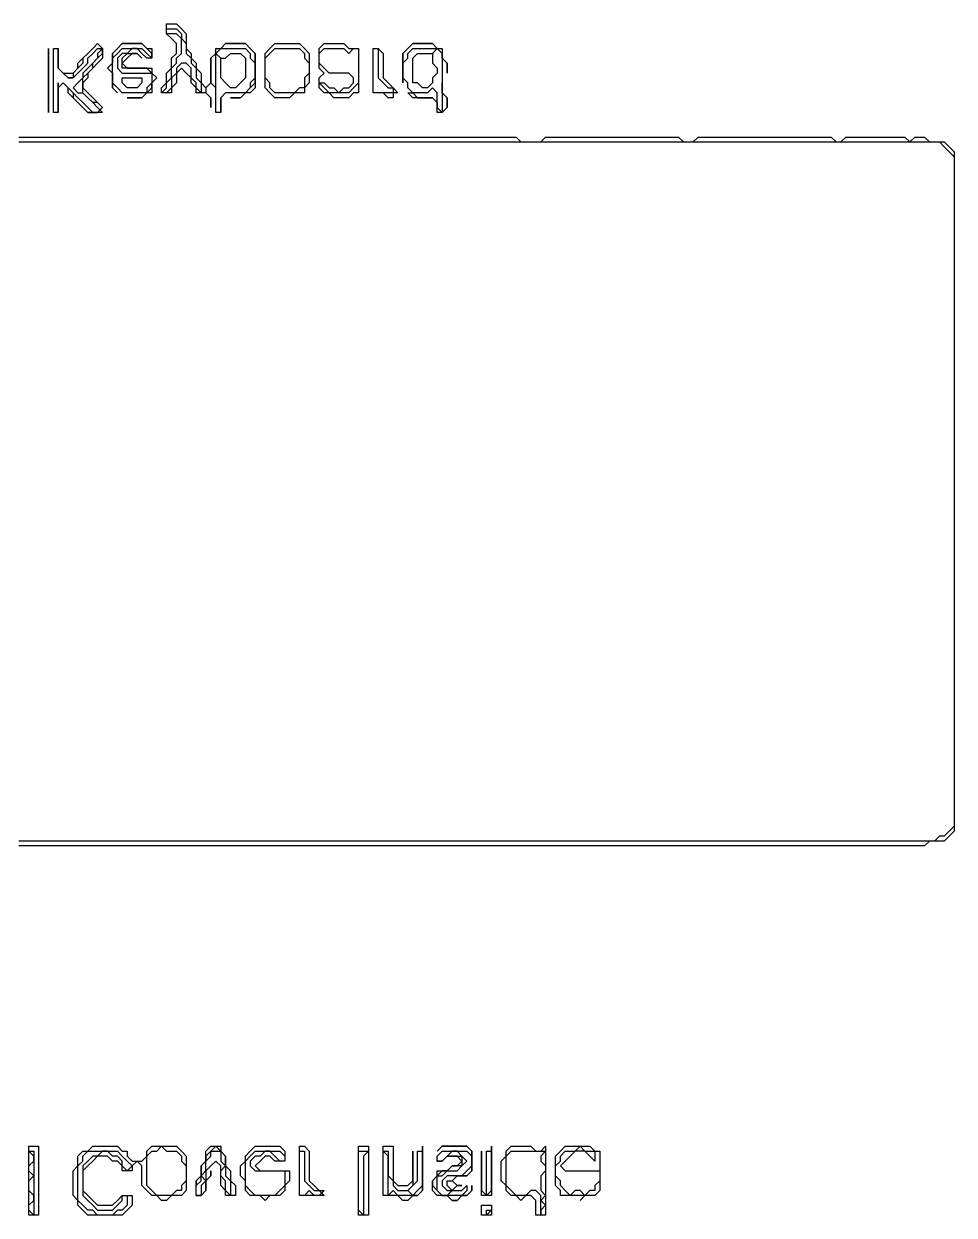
# Model space of a CAD drawing. Header units: metres. Extents: x 111 to 914, y 33 to 638.
# Drawn here: x 301 to 490, y 345 to 587 of the extents above; entities that cross this region are included whole.
import ezdxf

# ---------------------------------------------------------------- set-up
doc = ezdxf.new("R2010")
doc.units = ezdxf.units.M

msp = doc.modelspace()

# ---------------------------------------------------------------- linework, layer by layer
for points in [[(329, 573, 0), (330, 574, 0), (330, 575, 0), (331, 576, 0), (331, 577, 0), (331, 578, 0), (332, 579, 0), (332, 580, 0), (333, 581, 0), (333, 582, 0), (333, 583, 0), (333, 584, 0), (332, 585, 0), (331, 585, 0), (330, 585, 0), (330, 586, 0), (331, 586, 0), (332, 586, 0), (333, 585, 0), (333, 584, 0), (334, 583, 0), (334, 582, 0), (334, 581, 0), (335, 580, 0), (335, 579, 0), (336, 578, 0), (336, 577, 0), (336, 576, 0), (337, 575, 0), (337, 574, 0), (337, 573, 0), (336, 574, 0), (336, 575, 0), (335, 576, 0), (335, 577, 0), (335, 578, 0), (334, 579, 0), (333, 579, 0), (332, 578, 0), (332, 577, 0), (331, 576, 0), (331, 575, 0), (331, 574, 0), (330, 573, 0)], [(307, 569, 0), (307, 570, 0), (307, 571, 0), (307, 572, 0), (307, 573, 0), (307, 574, 0), (307, 575, 0), (307, 576, 0), (307, 577, 0), (307, 578, 0), (307, 579, 0), (307, 580, 0), (307, 581, 0), (307, 582, 0), (308, 582, 0), (308, 581, 0), (308, 580, 0), (308, 579, 0), (308, 578, 0), (309, 577, 0), (310, 576, 0), (311, 576, 0), (312, 577, 0), (313, 578, 0), (314, 579, 0), (314, 580, 0), (315, 581, 0), (316, 582, 0), (317, 582, 0), (316, 581, 0), (316, 580, 0), (315, 579, 0), (314, 578, 0), (313, 577, 0), (313, 576, 0), (312, 575, 0), (311, 574, 0), (312, 573, 0), (313, 573, 0), (314, 572, 0), (315, 571, 0), (316, 570, 0), (317, 569, 0), (316, 569, 0), (315, 569, 0), (314, 570, 0), (313, 571, 0), (312, 572, 0), (311, 573, 0), (310, 574, 0), (309, 575, 0), (308, 574, 0), (308, 573, 0), (308, 572, 0), (308, 571, 0), (308, 570, 0), (308, 569, 0)], [(321, 573, 0), (320, 574, 0), (319, 575, 0), (319, 576, 0), (319, 577, 0), (319, 578, 0), (319, 579, 0), (319, 580, 0), (320, 581, 0), (321, 582, 0), (322, 582, 0), (323, 582, 0), (324, 582, 0), (325, 582, 0), (326, 581, 0), (327, 580, 0), (326, 580, 0), (325, 581, 0), (324, 582, 0), (323, 582, 0), (322, 581, 0), (321, 581, 0), (320, 580, 0), (320, 579, 0), (320, 578, 0), (321, 577, 0), (322, 577, 0), (323, 577, 0), (324, 577, 0), (325, 577, 0), (326, 577, 0), (327, 577, 0), (327, 576, 0), (327, 575, 0), (326, 574, 0), (326, 573, 0), (325, 573, 0), (324, 573, 0), (323, 573, 0), (322, 573, 0)], [(340, 569, 0), (340, 570, 0), (340, 571, 0), (340, 572, 0), (340, 573, 0), (340, 574, 0), (340, 575, 0), (340, 576, 0), (340, 577, 0), (340, 578, 0), (340, 579, 0), (340, 580, 0), (340, 581, 0), (340, 582, 0), (341, 582, 0), (342, 582, 0), (343, 582, 0), (344, 582, 0), (345, 582, 0), (346, 582, 0), (347, 581, 0), (347, 580, 0), (348, 579, 0), (348, 578, 0), (348, 577, 0), (348, 576, 0), (347, 575, 0), (347, 574, 0), (346, 573, 0), (345, 573, 0), (344, 573, 0), (343, 573, 0), (342, 573, 0), (341, 572, 0), (341, 571, 0), (341, 570, 0), (341, 569, 0)], [(352, 573, 0), (351, 574, 0), (351, 575, 0), (350, 576, 0), (350, 577, 0), (350, 578, 0), (350, 579, 0), (350, 580, 0), (351, 581, 0), (352, 582, 0), (353, 582, 0), (354, 582, 0), (355, 582, 0), (356, 582, 0), (357, 582, 0), (358, 581, 0), (358, 580, 0), (359, 579, 0), (359, 578, 0), (359, 577, 0), (358, 576, 0), (358, 575, 0), (358, 574, 0), (357, 574, 0), (356, 573, 0), (355, 573, 0), (354, 573, 0), (353, 573, 0)], [(363, 573, 0), (362, 574, 0), (361, 575, 0), (362, 575, 0), (363, 574, 0), (364, 574, 0), (365, 573, 0), (366, 574, 0), (367, 574, 0), (368, 575, 0), (368, 576, 0), (367, 577, 0), (366, 577, 0), (365, 577, 0), (364, 577, 0), (363, 577, 0), (362, 578, 0), (361, 579, 0), (361, 580, 0), (361, 581, 0), (362, 582, 0), (363, 582, 0), (364, 582, 0), (365, 582, 0), (366, 582, 0), (367, 581, 0), (368, 582, 0), (369, 582, 0), (369, 581, 0), (369, 580, 0), (369, 579, 0), (369, 578, 0), (369, 577, 0), (369, 576, 0), (369, 575, 0), (368, 574, 0), (367, 573, 0), (366, 573, 0), (365, 573, 0), (364, 573, 0)], [(372, 573, 0), (372, 574, 0), (372, 575, 0), (372, 576, 0), (372, 577, 0), (372, 578, 0), (372, 579, 0), (372, 580, 0), (372, 581, 0), (372, 582, 0), (373, 582, 0), (373, 581, 0), (373, 580, 0), (373, 579, 0), (373, 578, 0), (373, 577, 0), (373, 576, 0), (374, 575, 0), (375, 574, 0), (376, 574, 0), (377, 573, 0), (376, 573, 0), (375, 573, 0), (374, 573, 0), (373, 573, 0)], [(385, 569, 0), (385, 570, 0), (385, 571, 0), (385, 572, 0), (385, 573, 0), (384, 574, 0), (383, 573, 0), (382, 573, 0), (381, 573, 0), (380, 573, 0), (379, 574, 0), (379, 575, 0), (378, 576, 0), (378, 577, 0), (378, 578, 0), (378, 579, 0), (379, 580, 0), (379, 581, 0), (380, 582, 0), (381, 582, 0), (382, 582, 0), (383, 582, 0), (384, 582, 0), (385, 582, 0), (386, 582, 0), (386, 581, 0), (386, 580, 0), (386, 579, 0), (386, 578, 0), (386, 577, 0), (386, 576, 0), (386, 575, 0), (386, 574, 0), (386, 573, 0), (386, 572, 0), (386, 571, 0), (386, 570, 0), (386, 569, 0)], [(328, 349, 0), (327, 350, 0), (326, 351, 0), (326, 352, 0), (326, 353, 0), (326, 354, 0), (326, 355, 0), (326, 356, 0), (326, 357, 0), (327, 358, 0), (328, 358, 0), (329, 359, 0), (330, 358, 0), (331, 358, 0), (332, 358, 0), (333, 357, 0), (333, 356, 0), (334, 355, 0), (334, 354, 0), (334, 353, 0), (334, 352, 0), (333, 351, 0), (333, 350, 0), (332, 350, 0), (331, 349, 0), (330, 349, 0), (329, 349, 0)], [(412, 349, 0), (411, 350, 0), (410, 351, 0), (410, 352, 0), (409, 353, 0), (409, 354, 0), (409, 355, 0), (410, 356, 0), (410, 357, 0), (411, 358, 0), (412, 358, 0), (413, 358, 0), (414, 359, 0), (415, 358, 0), (416, 358, 0), (417, 358, 0), (417, 357, 0), (417, 356, 0), (416, 357, 0), (415, 358, 0), (414, 358, 0), (413, 358, 0), (412, 357, 0), (411, 356, 0), (410, 355, 0), (411, 354, 0), (412, 354, 0), (413, 354, 0), (414, 354, 0), (415, 354, 0), (416, 354, 0), (417, 354, 0), (418, 354, 0), (418, 353, 0), (418, 352, 0), (417, 351, 0), (417, 350, 0), (416, 350, 0), (415, 349, 0), (414, 349, 0), (413, 349, 0)], [(303, 345, 0), (302, 346, 0), (302, 347, 0), (303, 348, 0), (303, 349, 0), (302, 350, 0), (302, 351, 0), (302, 352, 0), (303, 353, 0), (302, 354, 0), (302, 355, 0), (303, 356, 0), (303, 357, 0), (302, 358, 0), (303, 358, 0), (303, 357, 0), (303, 356, 0), (303, 355, 0), (303, 354, 0), (303, 353, 0), (303, 352, 0), (303, 351, 0), (303, 350, 0), (303, 349, 0), (303, 348, 0), (303, 347, 0), (303, 346, 0)], [(316, 345, 0), (315, 346, 0), (314, 346, 0), (313, 347, 0), (312, 348, 0), (312, 349, 0), (312, 350, 0), (312, 351, 0), (312, 352, 0), (312, 353, 0), (312, 354, 0), (312, 355, 0), (313, 356, 0), (313, 357, 0), (314, 358, 0), (315, 358, 0), (316, 358, 0), (317, 358, 0), (318, 358, 0), (319, 358, 0), (320, 358, 0), (321, 357, 0), (322, 356, 0), (323, 355, 0), (322, 354, 0), (321, 355, 0), (321, 356, 0), (320, 357, 0), (319, 357, 0), (318, 358, 0), (317, 358, 0), (316, 357, 0), (315, 357, 0), (314, 356, 0), (313, 355, 0), (313, 354, 0), (313, 353, 0), (313, 352, 0), (313, 351, 0), (313, 350, 0), (313, 349, 0), (314, 348, 0), (315, 347, 0), (316, 346, 0), (317, 346, 0), (318, 346, 0), (319, 346, 0), (320, 347, 0), (321, 348, 0), (321, 349, 0), (322, 349, 0), (322, 348, 0), (322, 347, 0), (321, 346, 0), (320, 346, 0), (319, 345, 0), (318, 345, 0), (317, 345, 0)], [(336, 349, 0), (336, 350, 0), (336, 351, 0), (337, 352, 0), (337, 353, 0), (338, 354, 0), (338, 355, 0), (338, 356, 0), (339, 357, 0), (339, 358, 0), (340, 358, 0), (341, 358, 0), (341, 357, 0), (341, 356, 0), (342, 355, 0), (342, 354, 0), (342, 353, 0), (343, 352, 0), (343, 351, 0), (343, 350, 0), (343, 349, 0), (342, 350, 0), (342, 351, 0), (342, 352, 0), (341, 353, 0), (341, 354, 0), (341, 355, 0), (340, 356, 0), (339, 355, 0), (338, 354, 0), (338, 353, 0), (338, 352, 0), (337, 351, 0), (337, 350, 0), (337, 349, 0)], [(348, 349, 0), (347, 350, 0), (346, 351, 0), (346, 352, 0), (346, 353, 0), (346, 354, 0), (346, 355, 0), (346, 356, 0), (347, 357, 0), (348, 358, 0), (349, 358, 0), (350, 358, 0), (351, 358, 0), (352, 358, 0), (353, 358, 0), (354, 357, 0), (354, 356, 0), (353, 356, 0), (352, 357, 0), (351, 358, 0), (350, 358, 0), (349, 357, 0), (348, 357, 0), (347, 356, 0), (347, 355, 0), (348, 354, 0), (349, 354, 0), (350, 354, 0), (351, 354, 0), (352, 354, 0), (353, 354, 0), (354, 354, 0), (354, 353, 0), (354, 352, 0), (354, 351, 0), (353, 350, 0), (352, 349, 0), (351, 349, 0), (350, 349, 0), (349, 349, 0)], [(357, 349, 0), (357, 350, 0), (357, 351, 0), (357, 352, 0), (357, 353, 0), (357, 354, 0), (357, 355, 0), (357, 356, 0), (357, 357, 0), (357, 358, 0), (358, 358, 0), (358, 357, 0), (358, 356, 0), (358, 355, 0), (358, 354, 0), (358, 353, 0), (358, 352, 0), (359, 351, 0), (360, 350, 0), (361, 350, 0), (362, 349, 0), (361, 349, 0), (360, 349, 0), (359, 350, 0), (358, 349, 0)], [(370, 345, 0), (369, 346, 0), (369, 347, 0), (369, 348, 0), (369, 349, 0), (369, 350, 0), (369, 351, 0), (369, 352, 0), (369, 353, 0), (369, 354, 0), (369, 355, 0), (369, 356, 0), (369, 357, 0), (369, 358, 0), (370, 358, 0), (371, 358, 0), (370, 357, 0), (370, 356, 0), (370, 355, 0), (370, 354, 0), (370, 353, 0), (370, 352, 0), (370, 351, 0), (370, 350, 0), (370, 349, 0), (370, 348, 0), (370, 347, 0), (370, 346, 0)], [(375, 349, 0), (375, 350, 0), (375, 351, 0), (375, 352, 0), (375, 353, 0), (375, 354, 0), (375, 355, 0), (375, 356, 0), (375, 357, 0), (374, 358, 0), (375, 358, 0), (375, 357, 0), (375, 356, 0), (375, 355, 0), (375, 354, 0), (375, 353, 0), (376, 352, 0), (376, 351, 0), (377, 350, 0), (378, 350, 0), (379, 350, 0), (380, 351, 0), (381, 352, 0), (381, 353, 0), (381, 354, 0), (381, 355, 0), (381, 356, 0), (381, 357, 0), (381, 358, 0), (382, 358, 0), (382, 357, 0), (382, 356, 0), (382, 355, 0), (382, 354, 0), (382, 353, 0), (382, 352, 0), (382, 351, 0), (381, 350, 0), (380, 349, 0), (379, 349, 0), (378, 349, 0), (377, 349, 0), (376, 350, 0)], [(386, 349, 0), (385, 350, 0), (385, 351, 0), (385, 352, 0), (385, 353, 0), (386, 353, 0), (387, 354, 0), (388, 354, 0), (389, 354, 0), (390, 355, 0), (391, 356, 0), (390, 357, 0), (389, 358, 0), (388, 358, 0), (387, 357, 0), (386, 356, 0), (385, 356, 0), (385, 357, 0), (386, 358, 0), (387, 358, 0), (388, 358, 0), (389, 358, 0), (390, 358, 0), (391, 358, 0), (392, 357, 0), (392, 356, 0), (392, 355, 0), (391, 354, 0), (390, 353, 0), (389, 353, 0), (388, 353, 0), (387, 353, 0), (386, 352, 0), (386, 351, 0), (387, 350, 0), (388, 350, 0), (389, 350, 0), (390, 350, 0), (391, 351, 0), (391, 350, 0), (390, 349, 0), (389, 349, 0), (388, 349, 0), (387, 349, 0)], [(395, 349, 0), (395, 350, 0), (395, 351, 0), (395, 352, 0), (395, 353, 0), (395, 354, 0), (395, 355, 0), (395, 356, 0), (395, 357, 0), (395, 358, 0), (396, 358, 0), (396, 357, 0), (396, 356, 0), (396, 355, 0), (396, 354, 0), (396, 353, 0), (396, 352, 0), (396, 351, 0), (396, 350, 0), (396, 349, 0)], [(406, 345, 0), (406, 346, 0), (406, 347, 0), (406, 348, 0), (406, 349, 0), (405, 350, 0), (404, 350, 0), (403, 349, 0), (402, 349, 0), (401, 349, 0), (400, 350, 0), (399, 351, 0), (399, 352, 0), (399, 353, 0), (399, 354, 0), (399, 355, 0), (399, 356, 0), (399, 357, 0), (400, 358, 0), (401, 358, 0), (402, 358, 0), (403, 358, 0), (404, 358, 0), (405, 358, 0), (406, 358, 0), (407, 358, 0), (406, 357, 0), (406, 356, 0), (407, 355, 0), (407, 354, 0), (406, 353, 0), (406, 352, 0), (406, 351, 0), (406, 350, 0), (407, 349, 0), (406, 348, 0), (407, 347, 0), (406, 346, 0)], [(395, 345, 0), (395, 346, 0), (396, 346, 0)]]:
    msp.add_polyline3d(points, close=True)
msp.add_polyline3d([(300, 563, 0), (301, 563, 0), (302, 563, 0), (303, 563, 0), (304, 563, 0), (305, 563, 0), (306, 563, 0), (307, 563, 0), (308, 563, 0), (309, 563, 0), (310, 563, 0), (311, 563, 0), (312, 563, 0), (313, 563, 0), (314, 563, 0), (315, 563, 0), (316, 563, 0), (317, 563, 0), (318, 563, 0), (319, 563, 0), (320, 563, 0), (321, 563, 0), (322, 563, 0), (323, 563, 0), (324, 563, 0), (325, 563, 0), (326, 563, 0), (327, 563, 0), (328, 563, 0), (329, 563, 0), (330, 563, 0), (331, 563, 0), (332, 563, 0), (333, 563, 0), (334, 563, 0), (335, 563, 0), (336, 563, 0), (337, 563, 0), (338, 563, 0), (339, 563, 0), (340, 563, 0), (341, 563, 0), (342, 563, 0), (343, 563, 0), (344, 563, 0), (345, 563, 0), (346, 563, 0), (347, 563, 0), (348, 563, 0), (349, 563, 0), (350, 563, 0), (351, 563, 0), (352, 563, 0), (353, 563, 0), (354, 563, 0), (355, 563, 0), (356, 563, 0), (357, 563, 0), (358, 563, 0), (359, 563, 0), (360, 563, 0), (361, 563, 0), (362, 563, 0), (363, 563, 0), (364, 563, 0), (365, 563, 0), (366, 563, 0), (367, 563, 0), (368, 563, 0), (369, 563, 0), (370, 563, 0), (371, 563, 0), (372, 563, 0), (373, 563, 0), (374, 563, 0), (375, 563, 0), (376, 563, 0), (377, 563, 0), (378, 563, 0), (379, 563, 0), (380, 563, 0), (381, 563, 0), (382, 563, 0), (383, 563, 0), (384, 563, 0), (385, 563, 0), (386, 563, 0), (387, 563, 0), (388, 563, 0), (389, 563, 0), (390, 563, 0), (391, 563, 0), (392, 563, 0), (393, 563, 0), (394, 563, 0), (395, 563, 0), (396, 563, 0), (397, 563, 0), (398, 563, 0), (399, 563, 0), (400, 563, 0), (401, 563, 0), (402, 563, 0), (403, 563, 0), (404, 563, 0), (405, 563, 0), (406, 563, 0), (407, 563, 0), (408, 563, 0), (409, 563, 0), (410, 563, 0), (411, 563, 0), (412, 563, 0), (413, 563, 0), (414, 563, 0), (415, 563, 0), (416, 563, 0), (417, 563, 0), (418, 563, 0), (419, 563, 0), (420, 563, 0), (421, 563, 0), (422, 563, 0), (423, 563, 0), (424, 563, 0), (425, 563, 0), (426, 563, 0), (427, 563, 0), (428, 563, 0), (429, 563, 0), (430, 563, 0), (431, 563, 0), (432, 563, 0), (433, 563, 0), (434, 563, 0), (435, 563, 0), (436, 563, 0), (437, 563, 0), (438, 563, 0), (439, 563, 0), (440, 563, 0), (441, 563, 0), (442, 563, 0), (443, 563, 0), (444, 563, 0), (445, 563, 0), (446, 563, 0), (447, 563, 0), (448, 563, 0), (449, 563, 0), (450, 563, 0), (451, 563, 0), (452, 563, 0), (453, 563, 0), (454, 563, 0), (455, 563, 0), (456, 563, 0), (457, 563, 0), (458, 563, 0), (459, 563, 0), (460, 563, 0), (461, 563, 0), (462, 563, 0), (463, 563, 0), (464, 563, 0), (465, 563, 0), (466, 563, 0), (467, 563, 0), (468, 563, 0), (469, 563, 0), (470, 563, 0), (471, 563, 0), (472, 563, 0), (473, 563, 0), (474, 563, 0), (475, 563, 0), (476, 563, 0), (477, 563, 0), (478, 563, 0), (479, 563, 0), (480, 563, 0), (481, 563, 0), (482, 563, 0), (483, 563, 0), (484, 563, 0), (485, 563, 0), (486, 563, 0), (487, 563, 0), (488, 562, 0), (489, 561, 0), (490, 560, 0), (490, 559, 0), (490, 558, 0), (490, 557, 0), (490, 556, 0), (490, 555, 0), (490, 554, 0), (490, 553, 0), (490, 552, 0), (490, 551, 0), (490, 550, 0), (490, 549, 0), (490, 548, 0), (490, 547, 0), (490, 546, 0), (490, 545, 0), (490, 544, 0), (490, 543, 0), (490, 542, 0), (490, 541, 0), (490, 540, 0), (490, 539, 0), (490, 538, 0), (490, 537, 0), (490, 536, 0), (490, 535, 0), (490, 534, 0), (490, 533, 0), (490, 532, 0), (490, 531, 0), (490, 530, 0), (490, 529, 0), (490, 528, 0), (490, 527, 0), (490, 526, 0), (490, 525, 0), (490, 524, 0), (490, 523, 0), (490, 522, 0), (490, 521, 0), (490, 520, 0), (490, 519, 0), (490, 518, 0), (490, 517, 0), (490, 516, 0), (490, 515, 0), (490, 514, 0), (490, 513, 0), (490, 512, 0), (490, 511, 0), (490, 510, 0), (490, 509, 0), (490, 508, 0), (490, 507, 0), (490, 506, 0), (490, 505, 0), (490, 504, 0), (490, 503, 0), (490, 502, 0), (490, 501, 0), (490, 500, 0), (490, 499, 0), (490, 498, 0), (490, 497, 0), (490, 496, 0), (490, 495, 0), (490, 494, 0), (490, 493, 0), (490, 492, 0), (490, 491, 0), (490, 490, 0), (490, 489, 0), (490, 488, 0), (490, 487, 0), (490, 486, 0), (490, 485, 0), (490, 484, 0), (490, 483, 0), (490, 482, 0), (490, 481, 0), (490, 480, 0), (490, 479, 0), (490, 478, 0), (490, 477, 0), (490, 476, 0), (490, 475, 0), (490, 474, 0), (490, 473, 0), (490, 472, 0), (490, 471, 0), (490, 470, 0), (490, 469, 0), (490, 468, 0), (490, 467, 0), (490, 466, 0), (490, 465, 0), (490, 464, 0), (490, 463, 0), (490, 462, 0), (490, 461, 0), (490, 460, 0), (490, 459, 0), (490, 458, 0), (490, 457, 0), (490, 456, 0), (490, 455, 0), (490, 454, 0), (490, 453, 0), (490, 452, 0), (490, 451, 0), (490, 450, 0), (490, 449, 0), (490, 448, 0), (490, 447, 0), (490, 446, 0), (490, 445, 0), (490, 444, 0), (490, 443, 0), (490, 442, 0), (490, 441, 0), (490, 440, 0), (490, 439, 0), (490, 438, 0), (490, 437, 0), (490, 436, 0), (490, 435, 0), (490, 434, 0), (490, 433, 0), (490, 432, 0), (490, 431, 0), (490, 430, 0), (490, 429, 0), (490, 428, 0), (490, 427, 0), (490, 426, 0), (490, 425, 0), (490, 424, 0), (489, 423, 0), (488, 422, 0), (487, 422, 0), (486, 421, 0), (485, 421, 0), (484, 421, 0), (483, 421, 0), (482, 421, 0), (481, 421, 0), (480, 421, 0), (479, 421, 0), (478, 421, 0), (477, 421, 0), (476, 421, 0), (475, 421, 0), (474, 421, 0), (473, 421, 0), (472, 421, 0), (471, 421, 0), (470, 421, 0), (469, 421, 0), (468, 421, 0), (467, 421, 0), (466, 421, 0), (465, 421, 0), (464, 421, 0), (463, 421, 0), (462, 421, 0), (461, 421, 0), (460, 421, 0), (459, 421, 0), (458, 421, 0), (457, 421, 0), (456, 421, 0), (455, 421, 0), (454, 421, 0), (453, 421, 0), (452, 421, 0), (451, 421, 0), (450, 421, 0), (449, 421, 0), (448, 421, 0), (447, 421, 0), (446, 421, 0), (445, 421, 0), (444, 421, 0), (443, 421, 0), (442, 421, 0), (441, 421, 0), (440, 421, 0), (439, 421, 0), (438, 421, 0), (437, 421, 0), (436, 421, 0), (435, 421, 0), (434, 421, 0), (433, 421, 0), (432, 421, 0), (431, 421, 0), (430, 421, 0), (429, 421, 0), (428, 421, 0), (427, 421, 0), (426, 421, 0), (425, 421, 0), (424, 421, 0), (423, 421, 0), (422, 421, 0), (421, 421, 0), (420, 421, 0), (419, 421, 0), (418, 421, 0), (417, 421, 0), (416, 421, 0), (415, 421, 0), (414, 421, 0), (413, 421, 0), (412, 421, 0), (411, 421, 0), (410, 421, 0), (409, 421, 0), (408, 421, 0), (407, 421, 0), (406, 421, 0), (405, 421, 0), (404, 421, 0), (403, 421, 0), (402, 421, 0), (401, 421, 0), (400, 421, 0), (399, 421, 0), (398, 421, 0), (397, 421, 0), (396, 421, 0), (395, 421, 0), (394, 421, 0), (393, 421, 0), (392, 421, 0), (391, 421, 0), (390, 421, 0), (389, 421, 0), (388, 421, 0), (387, 421, 0), (386, 421, 0), (385, 421, 0), (384, 421, 0), (383, 421, 0), (382, 421, 0), (381, 421, 0), (380, 421, 0), (379, 421, 0), (378, 421, 0), (377, 421, 0), (376, 421, 0), (375, 421, 0), (374, 421, 0), (373, 421, 0), (372, 421, 0), (371, 421, 0), (370, 421, 0), (369, 421, 0), (368, 421, 0), (367, 421, 0), (366, 421, 0), (365, 421, 0), (364, 421, 0), (363, 421, 0), (362, 421, 0), (361, 421, 0), (360, 421, 0), (359, 421, 0), (358, 421, 0), (357, 421, 0), (356, 421, 0), (355, 421, 0), (354, 421, 0), (353, 421, 0), (352, 421, 0), (351, 421, 0), (350, 421, 0), (349, 421, 0), (348, 421, 0), (347, 421, 0), (346, 421, 0), (345, 421, 0), (344, 421, 0), (343, 421, 0), (342, 421, 0), (341, 421, 0), (340, 421, 0), (339, 421, 0), (338, 421, 0), (337, 421, 0), (336, 421, 0), (335, 421, 0), (334, 421, 0), (333, 421, 0), (332, 421, 0), (331, 421, 0), (330, 421, 0), (329, 421, 0), (328, 421, 0), (327, 421, 0), (326, 421, 0), (325, 421, 0), (324, 421, 0), (323, 421, 0), (322, 421, 0), (321, 421, 0), (320, 421, 0), (319, 421, 0), (318, 421, 0), (317, 421, 0), (316, 421, 0), (315, 421, 0), (314, 421, 0), (313, 421, 0), (312, 421, 0), (311, 421, 0), (310, 421, 0), (309, 421, 0), (308, 421, 0), (307, 421, 0), (306, 421, 0), (305, 421, 0), (304, 421, 0), (303, 421, 0), (302, 421, 0), (301, 421, 0), (300, 421, 0)])
at = {"layer": '1'}
for points in [[(339, 570, 0), (339, 571, 0), (339, 572, 0), (338, 573, 0), (337, 573, 0), (336, 573, 0), (336, 574, 0), (335, 575, 0), (335, 576, 0), (334, 577, 0), (333, 578, 0), (332, 577, 0), (332, 576, 0), (332, 575, 0), (331, 574, 0), (331, 573, 0), (330, 573, 0), (329, 573, 0), (329, 574, 0), (330, 575, 0), (330, 576, 0), (330, 577, 0), (331, 578, 0), (331, 579, 0), (331, 580, 0), (332, 581, 0), (332, 582, 0), (332, 583, 0), (331, 584, 0), (330, 585, 0), (330, 586, 0), (330, 587, 0), (331, 587, 0), (332, 587, 0), (333, 586, 0), (334, 585, 0), (334, 584, 0), (334, 583, 0), (334, 582, 0), (335, 581, 0), (335, 580, 0), (336, 579, 0), (336, 578, 0), (337, 577, 0), (337, 576, 0), (337, 575, 0), (338, 574, 0), (339, 575, 0), (339, 576, 0), (339, 577, 0), (339, 578, 0), (339, 579, 0), (339, 580, 0), (340, 581, 0), (340, 582, 0), (341, 582, 0), (342, 583, 0), (343, 583, 0), (344, 583, 0), (345, 583, 0), (346, 583, 0), (347, 582, 0), (348, 581, 0), (348, 580, 0), (348, 579, 0), (348, 578, 0), (348, 577, 0), (348, 576, 0), (348, 575, 0), (348, 574, 0), (347, 573, 0), (346, 573, 0), (345, 572, 0), (344, 572, 0), (343, 572, 0), (344, 572, 0), (345, 572, 0), (346, 573, 0), (347, 574, 0), (348, 575, 0), (348, 576, 0), (348, 577, 0), (348, 578, 0), (348, 579, 0), (348, 580, 0), (348, 581, 0), (347, 582, 0), (346, 583, 0), (345, 583, 0), (344, 583, 0), (343, 583, 0), (342, 583, 0), (341, 582, 0), (340, 581, 0), (341, 580, 0), (342, 580, 0), (343, 581, 0), (344, 581, 0), (345, 581, 0), (346, 580, 0), (346, 579, 0), (346, 578, 0), (346, 577, 0), (346, 576, 0), (345, 575, 0), (344, 574, 0), (343, 574, 0), (342, 575, 0), (341, 576, 0), (341, 577, 0), (341, 578, 0), (341, 579, 0), (341, 580, 0), (340, 581, 0), (339, 580, 0), (339, 579, 0), (339, 578, 0), (339, 577, 0), (339, 576, 0), (339, 575, 0), (340, 574, 0), (339, 575, 0), (338, 574, 0), (338, 573, 0), (339, 572, 0), (339, 571, 0)], [(306, 569, 0), (306, 570, 0), (306, 571, 0), (306, 572, 0), (306, 573, 0), (306, 574, 0), (306, 575, 0), (306, 576, 0), (306, 577, 0), (306, 578, 0), (306, 579, 0), (306, 580, 0), (306, 581, 0), (306, 582, 0), (306, 581, 0), (306, 580, 0), (306, 579, 0), (306, 578, 0), (306, 577, 0), (306, 576, 0), (306, 575, 0), (306, 574, 0), (306, 573, 0), (306, 572, 0), (306, 571, 0), (306, 570, 0)], [(314, 569, 0), (313, 570, 0), (312, 571, 0), (311, 572, 0), (310, 573, 0), (310, 574, 0), (311, 573, 0), (311, 572, 0), (312, 571, 0), (313, 570, 0), (314, 569, 0), (315, 569, 0), (316, 569, 0), (317, 570, 0), (316, 571, 0), (315, 571, 0), (314, 572, 0), (313, 573, 0), (313, 574, 0), (313, 575, 0), (313, 576, 0), (314, 577, 0), (315, 578, 0), (315, 579, 0), (316, 580, 0), (317, 581, 0), (317, 582, 0), (316, 583, 0), (315, 582, 0), (314, 581, 0), (313, 580, 0), (313, 579, 0), (312, 578, 0), (311, 577, 0), (311, 576, 0), (310, 576, 0), (309, 577, 0), (308, 578, 0), (308, 579, 0), (308, 580, 0), (308, 581, 0), (308, 582, 0), (308, 581, 0), (308, 580, 0), (308, 579, 0), (308, 578, 0), (309, 577, 0), (310, 577, 0), (311, 577, 0), (312, 578, 0), (312, 579, 0), (313, 580, 0), (314, 581, 0), (315, 582, 0), (316, 583, 0), (317, 582, 0), (317, 581, 0), (317, 580, 0), (316, 579, 0), (315, 578, 0), (314, 577, 0), (314, 576, 0), (313, 575, 0), (313, 574, 0), (314, 573, 0), (315, 572, 0), (316, 571, 0), (317, 570, 0), (316, 569, 0), (315, 569, 0)], [(320, 573, 0), (319, 574, 0), (319, 575, 0), (319, 576, 0), (319, 577, 0), (318, 578, 0), (319, 579, 0), (319, 580, 0), (319, 581, 0), (320, 582, 0), (321, 583, 0), (322, 583, 0), (323, 583, 0), (324, 583, 0), (325, 583, 0), (326, 582, 0), (327, 582, 0), (327, 581, 0), (327, 580, 0), (327, 581, 0), (326, 582, 0), (325, 583, 0), (324, 583, 0), (323, 583, 0), (322, 583, 0), (321, 583, 0), (320, 582, 0), (319, 581, 0), (319, 580, 0), (319, 579, 0), (318, 578, 0), (319, 577, 0), (319, 576, 0), (319, 575, 0), (319, 574, 0)], [(322, 572, 0), (323, 572, 0), (324, 572, 0), (325, 572, 0), (326, 573, 0), (327, 574, 0), (327, 575, 0), (328, 576, 0), (327, 577, 0), (326, 578, 0), (325, 578, 0), (324, 578, 0), (323, 578, 0), (322, 578, 0), (321, 578, 0), (321, 579, 0), (321, 580, 0), (322, 581, 0), (323, 581, 0), (324, 581, 0), (325, 580, 0), (324, 581, 0), (323, 581, 0), (322, 580, 0), (321, 579, 0), (322, 578, 0), (323, 578, 0), (324, 578, 0), (325, 578, 0), (326, 578, 0), (327, 578, 0), (327, 577, 0), (328, 576, 0), (327, 575, 0), (327, 574, 0), (327, 573, 0), (326, 573, 0), (325, 572, 0), (324, 572, 0), (323, 572, 0)], [(352, 572, 0), (351, 573, 0), (350, 574, 0), (350, 575, 0), (350, 576, 0), (350, 577, 0), (350, 578, 0), (350, 579, 0), (350, 580, 0), (350, 581, 0), (351, 582, 0), (352, 583, 0), (353, 583, 0), (354, 583, 0), (355, 583, 0), (356, 583, 0), (357, 583, 0), (358, 582, 0), (359, 581, 0), (359, 580, 0), (359, 579, 0), (359, 578, 0), (359, 577, 0), (359, 576, 0), (359, 575, 0), (358, 574, 0), (358, 573, 0), (357, 573, 0), (356, 573, 0), (355, 572, 0), (354, 572, 0), (353, 572, 0)], [(364, 572, 0), (363, 573, 0), (362, 573, 0), (361, 574, 0), (361, 575, 0), (361, 576, 0), (362, 577, 0), (361, 578, 0), (361, 579, 0), (361, 580, 0), (361, 581, 0), (361, 582, 0), (362, 583, 0), (363, 583, 0), (364, 583, 0), (365, 583, 0), (366, 583, 0), (367, 582, 0), (368, 582, 0), (369, 582, 0), (369, 581, 0), (369, 580, 0), (369, 579, 0), (369, 578, 0), (369, 577, 0), (369, 576, 0), (369, 575, 0), (369, 574, 0), (369, 573, 0), (368, 573, 0), (367, 572, 0), (366, 572, 0), (365, 572, 0)], [(375, 572, 0), (374, 573, 0), (373, 573, 0), (372, 573, 0), (372, 574, 0), (372, 575, 0), (372, 576, 0), (372, 577, 0), (372, 578, 0), (372, 579, 0), (372, 580, 0), (372, 581, 0), (372, 582, 0), (373, 582, 0), (374, 581, 0), (374, 580, 0), (374, 579, 0), (374, 578, 0), (374, 577, 0), (374, 576, 0), (375, 575, 0), (376, 574, 0), (376, 573, 0), (376, 572, 0)], [(382, 574, 0), (381, 575, 0), (380, 575, 0), (380, 576, 0), (380, 577, 0), (380, 578, 0), (380, 579, 0), (380, 580, 0), (381, 581, 0), (382, 581, 0), (383, 581, 0), (384, 581, 0), (385, 582, 0), (384, 583, 0), (383, 583, 0), (382, 583, 0), (381, 583, 0), (380, 583, 0), (379, 582, 0), (378, 581, 0), (378, 580, 0), (378, 579, 0), (378, 578, 0), (378, 577, 0), (378, 576, 0), (378, 575, 0), (378, 576, 0), (378, 577, 0), (378, 578, 0), (378, 579, 0), (378, 580, 0), (378, 581, 0), (379, 582, 0), (380, 583, 0), (381, 583, 0), (382, 583, 0), (383, 583, 0), (384, 583, 0), (385, 582, 0), (386, 582, 0), (386, 581, 0), (386, 580, 0), (387, 579, 0), (387, 578, 0), (387, 577, 0), (387, 578, 0), (387, 579, 0), (386, 580, 0), (386, 581, 0), (385, 582, 0), (384, 581, 0), (384, 580, 0), (384, 579, 0), (385, 578, 0), (385, 577, 0), (384, 576, 0), (384, 575, 0), (383, 574, 0)], [(322, 574, 0), (321, 575, 0), (321, 576, 0), (322, 576, 0), (323, 576, 0), (324, 576, 0), (325, 576, 0), (325, 575, 0), (324, 574, 0), (323, 574, 0)], [(308, 569, 0), (308, 570, 0), (308, 571, 0), (308, 572, 0), (308, 573, 0), (308, 574, 0), (308, 575, 0), (308, 574, 0), (308, 573, 0), (308, 572, 0), (308, 571, 0), (308, 570, 0)], [(385, 569, 0), (385, 570, 0), (385, 571, 0), (384, 572, 0), (383, 572, 0), (382, 572, 0), (381, 572, 0), (380, 572, 0), (379, 573, 0), (380, 573, 0), (381, 572, 0), (382, 572, 0), (383, 572, 0), (384, 572, 0), (385, 571, 0), (385, 570, 0), (386, 569, 0), (387, 570, 0), (387, 571, 0), (387, 572, 0), (386, 573, 0), (386, 574, 0), (386, 575, 0), (386, 574, 0), (386, 573, 0), (387, 572, 0), (387, 571, 0), (387, 570, 0), (386, 569, 0)], [(341, 569, 0), (341, 570, 0), (341, 571, 0), (341, 572, 0), (341, 571, 0), (341, 570, 0)], [(302, 345, 0), (302, 346, 0), (302, 347, 0), (302, 348, 0), (302, 349, 0), (302, 350, 0), (302, 351, 0), (302, 352, 0), (302, 353, 0), (302, 354, 0), (302, 355, 0), (302, 356, 0), (302, 357, 0), (302, 358, 0), (302, 359, 0), (303, 359, 0), (304, 359, 0), (304, 358, 0), (304, 357, 0), (304, 356, 0), (304, 355, 0), (304, 354, 0), (304, 353, 0), (304, 352, 0), (304, 351, 0), (304, 350, 0), (304, 349, 0), (304, 348, 0), (304, 347, 0), (304, 346, 0), (304, 345, 0), (303, 345, 0)], [(314, 345, 0), (313, 346, 0), (312, 347, 0), (312, 348, 0), (311, 349, 0), (311, 350, 0), (311, 351, 0), (311, 352, 0), (311, 353, 0), (311, 354, 0), (312, 355, 0), (312, 356, 0), (312, 357, 0), (313, 358, 0), (314, 358, 0), (315, 359, 0), (316, 359, 0), (317, 359, 0), (318, 359, 0), (319, 359, 0), (320, 359, 0), (321, 358, 0), (322, 358, 0), (322, 357, 0), (323, 356, 0), (324, 356, 0), (325, 356, 0), (326, 357, 0), (326, 358, 0), (327, 359, 0), (328, 359, 0), (329, 359, 0), (330, 359, 0), (331, 359, 0), (332, 359, 0), (333, 358, 0), (334, 357, 0), (334, 356, 0), (334, 355, 0), (334, 354, 0), (334, 353, 0), (334, 352, 0), (334, 351, 0), (334, 350, 0), (333, 349, 0), (332, 349, 0), (331, 349, 0), (330, 348, 0), (329, 348, 0), (328, 349, 0), (327, 349, 0), (326, 350, 0), (325, 351, 0), (325, 352, 0), (325, 353, 0), (325, 354, 0), (325, 355, 0), (324, 356, 0), (323, 355, 0), (323, 354, 0), (322, 354, 0), (321, 354, 0), (321, 355, 0), (320, 356, 0), (319, 356, 0), (318, 357, 0), (317, 357, 0), (316, 357, 0), (315, 356, 0), (314, 355, 0), (313, 354, 0), (313, 353, 0), (313, 352, 0), (313, 351, 0), (313, 350, 0), (314, 349, 0), (315, 348, 0), (316, 347, 0), (317, 347, 0), (318, 347, 0), (319, 347, 0), (320, 348, 0), (321, 349, 0), (322, 349, 0), (323, 349, 0), (323, 348, 0), (323, 347, 0), (322, 346, 0), (321, 345, 0), (320, 345, 0), (319, 345, 0), (318, 345, 0), (317, 345, 0), (316, 345, 0), (315, 345, 0)], [(336, 349, 0), (337, 349, 0), (338, 350, 0), (338, 351, 0), (338, 352, 0), (337, 353, 0), (336, 352, 0), (336, 351, 0), (336, 352, 0), (337, 353, 0), (337, 354, 0), (337, 355, 0), (338, 356, 0), (338, 357, 0), (338, 358, 0), (339, 359, 0), (340, 359, 0), (341, 359, 0), (341, 358, 0), (342, 357, 0), (342, 356, 0), (342, 355, 0), (343, 354, 0), (343, 353, 0), (343, 352, 0), (344, 351, 0), (344, 350, 0), (344, 349, 0), (343, 349, 0), (342, 349, 0), (342, 350, 0), (341, 351, 0), (341, 352, 0), (341, 353, 0), (341, 354, 0), (342, 355, 0), (342, 356, 0), (342, 357, 0), (341, 358, 0), (340, 359, 0), (339, 358, 0), (338, 357, 0), (338, 356, 0), (337, 355, 0), (337, 354, 0), (337, 353, 0), (338, 352, 0), (339, 353, 0), (339, 354, 0), (339, 353, 0), (338, 352, 0), (338, 351, 0), (338, 350, 0), (337, 349, 0)], [(350, 348, 0), (349, 349, 0), (348, 349, 0), (347, 349, 0), (346, 350, 0), (346, 351, 0), (346, 352, 0), (345, 353, 0), (345, 354, 0), (345, 355, 0), (346, 356, 0), (346, 357, 0), (347, 358, 0), (348, 359, 0), (349, 359, 0), (350, 359, 0), (351, 359, 0), (352, 359, 0), (353, 359, 0), (354, 358, 0), (354, 357, 0), (354, 356, 0), (353, 356, 0), (352, 356, 0), (351, 357, 0), (350, 357, 0), (349, 356, 0), (348, 355, 0), (349, 354, 0), (350, 354, 0), (351, 354, 0), (352, 354, 0), (353, 354, 0), (354, 354, 0), (355, 354, 0), (355, 353, 0), (355, 352, 0), (354, 351, 0), (354, 350, 0), (353, 349, 0), (352, 349, 0), (351, 349, 0)], [(357, 349, 0), (357, 350, 0), (357, 351, 0), (357, 352, 0), (357, 353, 0), (357, 354, 0), (357, 355, 0), (357, 356, 0), (357, 357, 0), (357, 358, 0), (357, 359, 0), (358, 359, 0), (359, 358, 0), (359, 357, 0), (359, 356, 0), (359, 355, 0), (359, 354, 0), (359, 353, 0), (359, 352, 0), (360, 351, 0), (361, 350, 0), (362, 350, 0), (361, 349, 0), (360, 349, 0), (359, 349, 0), (358, 349, 0)], [(369, 345, 0), (369, 346, 0), (369, 347, 0), (369, 348, 0), (369, 349, 0), (369, 350, 0), (369, 351, 0), (369, 352, 0), (369, 353, 0), (369, 354, 0), (369, 355, 0), (369, 356, 0), (369, 357, 0), (369, 358, 0), (369, 359, 0), (370, 359, 0), (371, 359, 0), (371, 358, 0), (371, 357, 0), (371, 356, 0), (371, 355, 0), (371, 354, 0), (371, 353, 0), (371, 352, 0), (371, 351, 0), (371, 350, 0), (371, 349, 0), (371, 348, 0), (371, 347, 0), (371, 346, 0), (371, 345, 0), (370, 345, 0)], [(378, 348, 0), (377, 349, 0), (376, 349, 0), (375, 349, 0), (374, 349, 0), (374, 350, 0), (374, 351, 0), (374, 352, 0), (374, 353, 0), (374, 354, 0), (374, 355, 0), (374, 356, 0), (374, 357, 0), (374, 358, 0), (374, 359, 0), (375, 359, 0), (376, 359, 0), (376, 358, 0), (376, 357, 0), (376, 356, 0), (376, 355, 0), (376, 354, 0), (376, 353, 0), (376, 352, 0), (377, 351, 0), (378, 351, 0), (379, 351, 0), (380, 352, 0), (380, 353, 0), (380, 354, 0), (380, 355, 0), (380, 356, 0), (380, 357, 0), (380, 358, 0), (380, 357, 0), (380, 356, 0), (380, 355, 0), (380, 354, 0), (380, 353, 0), (380, 352, 0), (380, 351, 0), (379, 350, 0), (380, 349, 0), (381, 349, 0), (382, 350, 0), (382, 351, 0), (382, 352, 0), (382, 353, 0), (382, 354, 0), (382, 355, 0), (382, 356, 0), (382, 357, 0), (382, 358, 0), (382, 359, 0), (382, 358, 0), (382, 357, 0), (382, 356, 0), (382, 355, 0), (382, 354, 0), (382, 353, 0), (382, 352, 0), (382, 351, 0), (382, 350, 0), (381, 349, 0), (380, 349, 0), (379, 348, 0)], [(388, 348, 0), (387, 349, 0), (386, 349, 0), (385, 349, 0), (384, 350, 0), (384, 351, 0), (384, 352, 0), (385, 353, 0), (385, 354, 0), (386, 354, 0), (387, 354, 0), (388, 355, 0), (389, 355, 0), (390, 356, 0), (389, 357, 0), (388, 357, 0), (387, 357, 0), (386, 356, 0), (385, 356, 0), (386, 356, 0), (387, 357, 0), (388, 357, 0), (389, 357, 0), (390, 357, 0), (390, 356, 0), (390, 355, 0), (389, 355, 0), (388, 355, 0), (387, 354, 0), (386, 354, 0), (385, 353, 0), (384, 352, 0), (384, 351, 0), (385, 350, 0), (386, 349, 0), (387, 349, 0), (388, 350, 0), (387, 351, 0), (387, 352, 0), (388, 352, 0), (389, 353, 0), (390, 353, 0), (391, 353, 0), (392, 354, 0), (392, 355, 0), (392, 356, 0), (392, 357, 0), (392, 358, 0), (391, 359, 0), (390, 359, 0), (389, 359, 0), (388, 359, 0), (387, 359, 0), (386, 359, 0), (385, 358, 0), (386, 359, 0), (387, 359, 0), (388, 359, 0), (389, 359, 0), (390, 359, 0), (391, 359, 0), (392, 358, 0), (392, 357, 0), (392, 356, 0), (392, 355, 0), (392, 354, 0), (391, 353, 0), (390, 353, 0), (389, 353, 0), (388, 352, 0), (389, 351, 0), (390, 351, 0), (389, 351, 0), (388, 350, 0), (387, 349, 0), (388, 348, 0), (389, 348, 0), (390, 349, 0), (391, 349, 0), (392, 350, 0), (392, 351, 0), (392, 350, 0), (391, 349, 0), (390, 349, 0), (389, 348, 0)], [(394, 349, 0), (394, 350, 0), (394, 351, 0), (394, 352, 0), (394, 353, 0), (394, 354, 0), (394, 355, 0), (394, 356, 0), (394, 357, 0), (394, 358, 0), (394, 357, 0), (394, 356, 0), (394, 355, 0), (394, 354, 0), (394, 353, 0), (394, 352, 0), (394, 351, 0), (394, 350, 0), (395, 349, 0), (396, 350, 0), (396, 351, 0), (396, 352, 0), (396, 353, 0), (396, 354, 0), (396, 355, 0), (396, 356, 0), (396, 357, 0), (396, 358, 0), (396, 359, 0), (396, 358, 0), (396, 357, 0), (396, 356, 0), (396, 355, 0), (396, 354, 0), (396, 353, 0), (396, 352, 0), (396, 351, 0), (396, 350, 0), (396, 349, 0), (395, 349, 0)], [(405, 345, 0), (405, 346, 0), (405, 347, 0), (405, 348, 0), (404, 349, 0), (403, 349, 0), (402, 348, 0), (401, 349, 0), (400, 349, 0), (399, 350, 0), (399, 351, 0), (398, 352, 0), (398, 353, 0), (398, 354, 0), (398, 355, 0), (398, 356, 0), (399, 357, 0), (399, 358, 0), (400, 359, 0), (401, 359, 0), (402, 359, 0), (403, 359, 0), (404, 359, 0), (405, 358, 0), (406, 358, 0), (407, 359, 0), (407, 358, 0), (407, 357, 0), (407, 356, 0), (407, 355, 0), (407, 354, 0), (407, 353, 0), (407, 352, 0), (407, 351, 0), (407, 350, 0), (407, 349, 0), (407, 348, 0), (407, 347, 0), (407, 346, 0), (407, 345, 0), (406, 345, 0)], [(414, 348, 0), (415, 349, 0), (414, 350, 0), (413, 350, 0), (412, 349, 0), (411, 349, 0), (410, 349, 0), (410, 350, 0), (409, 351, 0), (409, 352, 0), (409, 353, 0), (409, 354, 0), (409, 355, 0), (409, 356, 0), (409, 357, 0), (410, 358, 0), (411, 359, 0), (412, 359, 0), (413, 359, 0), (414, 359, 0), (415, 359, 0), (416, 359, 0), (417, 358, 0), (418, 358, 0), (418, 357, 0), (418, 356, 0), (418, 355, 0), (418, 354, 0), (418, 353, 0), (418, 352, 0), (418, 351, 0), (418, 350, 0), (417, 349, 0), (416, 349, 0), (415, 349, 0)], [(394, 345, 0), (394, 346, 0), (394, 347, 0), (395, 347, 0), (396, 347, 0), (396, 346, 0), (396, 345, 0), (395, 345, 0)]]:
    msp.add_polyline3d(points, close=True, dxfattribs=at)
msp.add_polyline3d([(300, 564, 0), (301, 564, 0), (302, 564, 0), (303, 564, 0), (304, 564, 0), (305, 564, 0), (306, 564, 0), (307, 564, 0), (308, 564, 0), (309, 564, 0), (310, 564, 0), (311, 564, 0), (312, 564, 0), (313, 564, 0), (314, 564, 0), (315, 564, 0), (316, 564, 0), (317, 564, 0), (318, 564, 0), (319, 564, 0), (320, 564, 0), (321, 564, 0), (322, 564, 0), (323, 564, 0), (324, 564, 0), (325, 564, 0), (326, 564, 0), (327, 564, 0), (328, 564, 0), (329, 564, 0), (330, 564, 0), (331, 564, 0), (332, 564, 0), (333, 564, 0), (334, 564, 0), (335, 564, 0), (336, 564, 0), (337, 564, 0), (338, 564, 0), (339, 564, 0), (340, 564, 0), (341, 564, 0), (342, 564, 0), (343, 564, 0), (344, 564, 0), (345, 564, 0), (346, 564, 0), (347, 564, 0), (348, 564, 0), (349, 564, 0), (350, 564, 0), (351, 564, 0), (352, 564, 0), (353, 564, 0), (354, 564, 0), (355, 564, 0), (356, 564, 0), (357, 564, 0), (358, 564, 0), (359, 564, 0), (360, 564, 0), (361, 564, 0), (362, 564, 0), (363, 564, 0), (364, 564, 0), (365, 564, 0), (366, 564, 0), (367, 564, 0), (368, 564, 0), (369, 564, 0), (370, 564, 0), (371, 564, 0), (372, 564, 0), (373, 564, 0), (374, 564, 0), (375, 564, 0), (376, 564, 0), (377, 564, 0), (378, 564, 0), (379, 564, 0), (380, 564, 0), (381, 564, 0), (382, 564, 0), (383, 564, 0), (384, 564, 0), (385, 564, 0), (386, 564, 0), (387, 564, 0), (388, 564, 0), (389, 564, 0), (390, 564, 0), (391, 564, 0), (392, 564, 0), (393, 564, 0), (394, 564, 0), (395, 564, 0), (396, 564, 0), (397, 564, 0), (398, 564, 0), (399, 564, 0), (400, 564, 0), (401, 564, 0), (402, 563, 0), (403, 563, 0), (404, 563, 0), (405, 563, 0), (406, 563, 0), (407, 564, 0), (408, 564, 0), (409, 564, 0), (410, 564, 0), (411, 564, 0), (412, 564, 0), (413, 564, 0), (414, 564, 0), (415, 564, 0), (416, 564, 0), (417, 564, 0), (418, 564, 0), (419, 564, 0), (420, 564, 0), (421, 564, 0), (422, 564, 0), (423, 564, 0), (424, 564, 0), (425, 564, 0), (426, 564, 0), (427, 564, 0), (428, 564, 0), (429, 564, 0), (430, 564, 0), (431, 564, 0), (432, 564, 0), (433, 564, 0), (434, 564, 0), (435, 563, 0), (436, 563, 0), (437, 563, 0), (438, 564, 0), (439, 564, 0), (440, 564, 0), (441, 564, 0), (442, 564, 0), (443, 564, 0), (444, 564, 0), (445, 564, 0), (446, 564, 0), (447, 564, 0), (448, 564, 0), (449, 564, 0), (450, 564, 0), (451, 564, 0), (452, 564, 0), (453, 564, 0), (454, 564, 0), (455, 564, 0), (456, 564, 0), (457, 564, 0), (458, 564, 0), (459, 564, 0), (460, 564, 0), (461, 564, 0), (462, 564, 0), (463, 564, 0), (464, 564, 0), (465, 564, 0), (466, 563, 0), (467, 563, 0), (468, 564, 0), (469, 564, 0), (470, 564, 0), (471, 564, 0), (472, 564, 0), (473, 564, 0), (474, 564, 0), (475, 564, 0), (476, 564, 0), (477, 564, 0), (478, 564, 0), (479, 564, 0), (480, 564, 0), (481, 563, 0), (482, 564, 0), (483, 564, 0), (484, 564, 0), (485, 563, 0), (486, 563, 0), (487, 563, 0), (488, 563, 0), (489, 562, 0), (490, 561, 0), (490, 560, 0), (490, 559, 0), (490, 558, 0), (490, 557, 0), (490, 556, 0), (490, 555, 0), (490, 554, 0), (490, 553, 0), (490, 552, 0), (490, 551, 0), (490, 550, 0), (490, 549, 0), (490, 548, 0), (490, 547, 0), (490, 546, 0), (490, 545, 0), (490, 544, 0), (490, 543, 0), (490, 542, 0), (490, 541, 0), (490, 540, 0), (490, 539, 0), (490, 538, 0), (490, 537, 0), (490, 536, 0), (490, 535, 0), (490, 534, 0), (490, 533, 0), (490, 532, 0), (490, 531, 0), (490, 530, 0), (490, 529, 0), (490, 528, 0), (490, 527, 0), (490, 526, 0), (490, 525, 0), (490, 524, 0), (490, 523, 0), (490, 522, 0), (490, 521, 0), (490, 520, 0), (490, 519, 0), (490, 518, 0), (490, 517, 0), (490, 516, 0), (490, 515, 0), (490, 514, 0), (490, 513, 0), (490, 512, 0), (490, 511, 0), (490, 510, 0), (490, 509, 0), (490, 508, 0), (490, 507, 0), (490, 506, 0), (490, 505, 0), (490, 504, 0), (490, 503, 0), (490, 502, 0), (490, 501, 0), (490, 500, 0), (490, 499, 0), (490, 498, 0), (490, 497, 0), (490, 496, 0), (490, 495, 0), (490, 494, 0), (490, 493, 0), (490, 492, 0), (490, 491, 0), (490, 490, 0), (490, 489, 0), (490, 488, 0), (490, 487, 0), (490, 486, 0), (490, 485, 0), (490, 484, 0), (490, 483, 0), (490, 482, 0), (490, 481, 0), (490, 480, 0), (490, 479, 0), (490, 478, 0), (490, 477, 0), (490, 476, 0), (490, 475, 0), (490, 474, 0), (490, 473, 0), (490, 472, 0), (490, 471, 0), (490, 470, 0), (490, 469, 0), (490, 468, 0), (490, 467, 0), (490, 466, 0), (490, 465, 0), (490, 464, 0), (490, 463, 0), (490, 462, 0), (490, 461, 0), (490, 460, 0), (490, 459, 0), (490, 458, 0), (490, 457, 0), (490, 456, 0), (490, 455, 0), (490, 454, 0), (490, 453, 0), (490, 452, 0), (490, 451, 0), (490, 450, 0), (490, 449, 0), (490, 448, 0), (490, 447, 0), (490, 446, 0), (490, 445, 0), (490, 444, 0), (490, 443, 0), (490, 442, 0), (490, 441, 0), (490, 440, 0), (490, 439, 0), (490, 438, 0), (490, 437, 0), (490, 436, 0), (490, 435, 0), (490, 434, 0), (490, 433, 0), (490, 432, 0), (490, 431, 0), (490, 430, 0), (490, 429, 0), (490, 428, 0), (490, 427, 0), (490, 426, 0), (490, 425, 0), (490, 424, 0), (490, 423, 0), (489, 422, 0), (488, 421, 0), (487, 421, 0), (486, 421, 0), (485, 421, 0), (484, 420, 0), (483, 420, 0), (482, 420, 0), (481, 420, 0), (480, 420, 0), (479, 420, 0), (478, 420, 0), (477, 420, 0), (476, 420, 0), (475, 420, 0), (474, 420, 0), (473, 420, 0), (472, 420, 0), (471, 420, 0), (470, 420, 0), (469, 420, 0), (468, 420, 0), (467, 420, 0), (466, 420, 0), (465, 420, 0), (464, 420, 0), (463, 420, 0), (462, 420, 0), (461, 420, 0), (460, 420, 0), (459, 420, 0), (458, 420, 0), (457, 420, 0), (456, 420, 0), (455, 420, 0), (454, 420, 0), (453, 420, 0), (452, 420, 0), (451, 420, 0), (450, 420, 0), (449, 420, 0), (448, 420, 0), (447, 420, 0), (446, 420, 0), (445, 420, 0), (444, 420, 0), (443, 420, 0), (442, 420, 0), (441, 420, 0), (440, 420, 0), (439, 420, 0), (438, 420, 0), (437, 420, 0), (436, 420, 0), (435, 420, 0), (434, 420, 0), (433, 420, 0), (432, 420, 0), (431, 420, 0), (430, 420, 0), (429, 420, 0), (428, 420, 0), (427, 420, 0), (426, 420, 0), (425, 420, 0), (424, 420, 0), (423, 420, 0), (422, 420, 0), (421, 420, 0), (420, 420, 0), (419, 420, 0), (418, 420, 0), (417, 420, 0), (416, 420, 0), (415, 420, 0), (414, 420, 0), (413, 420, 0), (412, 420, 0), (411, 420, 0), (410, 420, 0), (409, 420, 0), (408, 420, 0), (407, 420, 0), (406, 420, 0), (405, 420, 0), (404, 420, 0), (403, 420, 0), (402, 420, 0), (401, 420, 0), (400, 420, 0), (399, 420, 0), (398, 420, 0), (397, 420, 0), (396, 420, 0), (395, 420, 0), (394, 420, 0), (393, 420, 0), (392, 420, 0), (391, 420, 0), (390, 420, 0), (389, 420, 0), (388, 420, 0), (387, 420, 0), (386, 420, 0), (385, 420, 0), (384, 420, 0), (383, 420, 0), (382, 420, 0), (381, 420, 0), (380, 420, 0), (379, 420, 0), (378, 420, 0), (377, 420, 0), (376, 420, 0), (375, 420, 0), (374, 420, 0), (373, 420, 0), (372, 420, 0), (371, 420, 0), (370, 420, 0), (369, 420, 0), (368, 420, 0), (367, 420, 0), (366, 420, 0), (365, 420, 0), (364, 420, 0), (363, 420, 0), (362, 420, 0), (361, 420, 0), (360, 420, 0), (359, 420, 0), (358, 420, 0), (357, 420, 0), (356, 420, 0), (355, 420, 0), (354, 420, 0), (353, 420, 0), (352, 420, 0), (351, 420, 0), (350, 420, 0), (349, 420, 0), (348, 420, 0), (347, 420, 0), (346, 420, 0), (345, 420, 0), (344, 420, 0), (343, 420, 0), (342, 420, 0), (341, 420, 0), (340, 420, 0), (339, 420, 0), (338, 420, 0), (337, 420, 0), (336, 420, 0), (335, 420, 0), (334, 420, 0), (333, 420, 0), (332, 420, 0), (331, 420, 0), (330, 420, 0), (329, 420, 0), (328, 420, 0), (327, 420, 0), (326, 420, 0), (325, 420, 0), (324, 420, 0), (323, 420, 0), (322, 420, 0), (321, 420, 0), (320, 420, 0), (319, 420, 0), (318, 420, 0), (317, 420, 0), (316, 420, 0), (315, 420, 0), (314, 420, 0), (313, 420, 0), (312, 420, 0), (311, 420, 0), (310, 420, 0), (309, 420, 0), (308, 420, 0), (307, 420, 0), (306, 420, 0), (305, 420, 0), (304, 420, 0), (303, 420, 0), (302, 420, 0), (301, 420, 0), (300, 420, 0)], dxfattribs=at)

doc.saveas('drawing.dxf')
